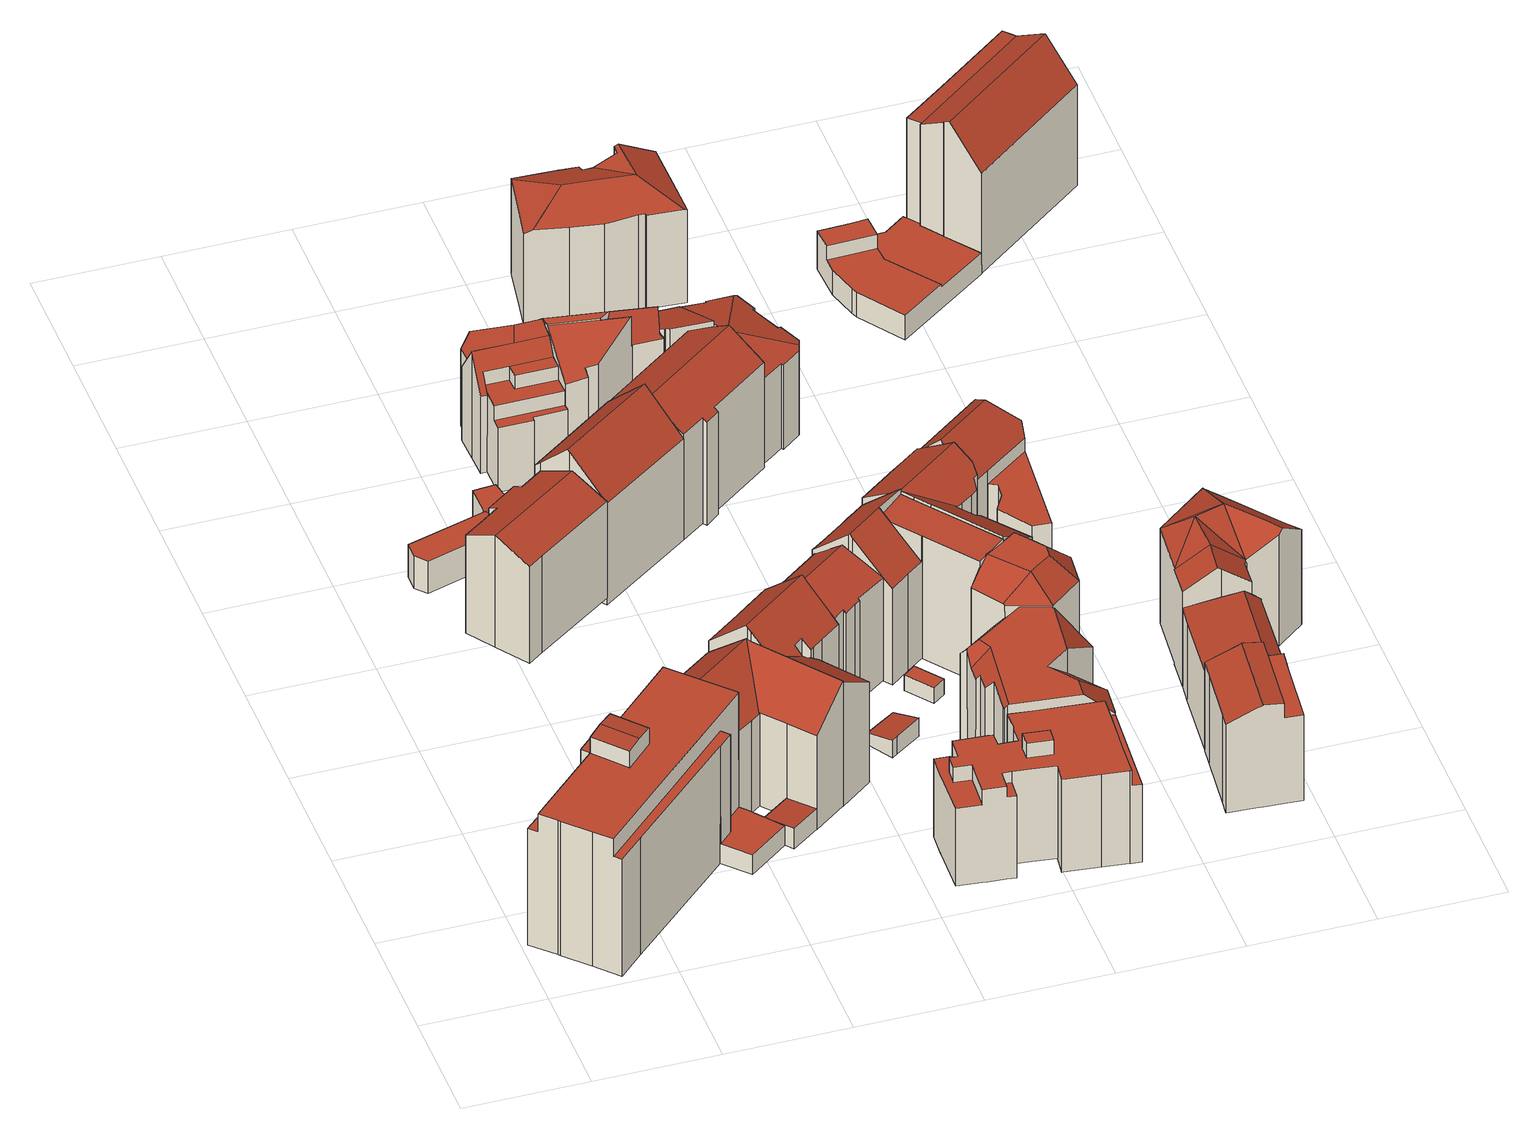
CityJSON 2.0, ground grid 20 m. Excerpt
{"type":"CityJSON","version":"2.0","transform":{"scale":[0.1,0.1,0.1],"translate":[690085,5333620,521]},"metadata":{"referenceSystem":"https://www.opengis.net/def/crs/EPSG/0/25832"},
"CityObjects":{
"building1":{"type":"Building","attributes":{"name":"Fachakademie","Gemeindeschluessel":"09162000","HoeheDach":"550.634","HoeheGrund":"522.312","Methode":"2000","NiedrigsteTraufeDesGebaeudes":"525.889","Geometrietyp2DReferenz":"3000","function":"31001_9998","roofType":"1000","measuredHeight":28.32,"storeysAboveGround":7},"geometry":[{"type":"MultiSurface","lod":"2","boundaries":[[[0,1,2,3]],[[4,5,6,7]],[[8,9,10,11,12,13,14,15]],[[16,17,18,19,14,13,18,20]],[[21,22,23,24]],[[25,26,27,28,29,18,17,30,31,32,6,5]],[[30,17,16,33,34]],[[35,36,37,38]],[[26,39,1,0,40,27]],[[41,42,43,44]],[[18,31,45,46,20]],[[3,2,47,48]],[[18,29,49,19]],[[50,31,30,34,45,31,12,11]],[[49,15,14,19]],[[51,7,6,32,52,53]],[[21,43,42,48,47,22]],[[43,21,24,54,55,4,7,51,9,8,56,38,37,44]],[[52,50,11,10,53]],[[52,32,31,50]],[[25,5,4,55]],[[34,33,46,45]],[[38,56,28,27,40,35]],[[41,36,35,40,0,3,48,42]],[[37,36,41,44]],[[22,47,2,1,39,57,23]],[[33,16,20,46]],[[18,13,12,31]],[[55,54,57,39,26,25]],[[29,28,56,8,15,49]],[[24,23,57,54]],[[51,53,10,9]]],"semantics":{"surfaces":[{"type":"WallSurface"},{"type":"RoofSurface"},{"type":"GroundSurface"}],"values":[0,0,0,0,0,1,0,0,0,0,0,0,0,0,1,0,0,2,1,0,0,1,0,1,0,1,1,1,0,0,0,0]}}]},
"building2":{"type":"Building","attributes":{"Gemeindeschluessel":"09162000","HoeheDach":"528.446","HoeheGrund":"522.446","Methode":"3220","NiedrigsteTraufeDesGebaeudes":"528.446","Geometrietyp2DReferenz":"3000","function":"31001_2000","roofType":"9999","measuredHeight":6},"geometry":[{"type":"MultiSurface","lod":"2","boundaries":[[[58,59,60,61]],[[62,61,60,63,64,65]],[[66,58,61,62]],[[67,68,69,59,58,66]],[[69,68,64,63]],[[59,69,63,60]],[[68,67,65,64]],[[67,66,62,65]]],"semantics":{"surfaces":[{"type":"WallSurface"},{"type":"GroundSurface"},{"type":"RoofSurface"}],"values":[0,1,0,2,0,0,0,0]}}]},
"building3":{"type":"Building","attributes":{"Gemeindeschluessel":"09162000","HoeheDach":"543.190","HoeheGrund":"522.324","Methode":"2000","NiedrigsteTraufeDesGebaeudes":"539.688","Geometrietyp2DReferenz":"3000","function":"31001_1000","roofType":"3100","measuredHeight":20.87,"storeysAboveGround":5},"geometry":[{"type":"MultiSurface","lod":"2","boundaries":[[[70,71,72,73]],[[74,75,76,77]],[[71,70,78,79]],[[77,76,80,81]],[[82,83,84,85]],[[86,87,73,72]],[[87,84,83,88,89,90,91,92,78,70,73]],[[93,88,83,82]],[[94,89,88,93]],[[74,95,92,91,75]],[[80,76,75,91,90]],[[94,93,82,85,86,72,71,79,95,74,77,81]],[[79,78,92,95]],[[94,81,80,90,89]],[[87,86,85,84]]],"semantics":{"surfaces":[{"type":"WallSurface"},{"type":"RoofSurface"},{"type":"GroundSurface"}],"values":[0,0,0,0,0,0,1,0,0,0,1,2,0,0,0]}}]},
"building4":{"type":"Building","attributes":{"Gemeindeschluessel":"09162000","HoeheDach":"545.620","HoeheGrund":"522.280","Methode":"2000","NiedrigsteTraufeDesGebaeudes":"539.405","Geometrietyp2DReferenz":"3000","function":"31001_9998","roofType":"3100","measuredHeight":23.34,"storeysAboveGround":6},"geometry":[{"type":"MultiSurface","lod":"2","boundaries":[[[96,97,98,99]],[[8,100,101,102]],[[103,99,98,104,105]],[[106,107,108,109,110,111]],[[102,101,112,113]],[[114,115,116,117]],[[118,109,108,112,101,100]],[[103,119,8,102,113,107,106,116,115,120,96,99]],[[8,119,121,118,100]],[[115,114,122,120]],[[114,117,111,110,104,98,97,122]],[[120,122,97,96]],[[118,121,105,104,110,109]],[[108,107,113,112]],[[106,111,117,116]],[[103,105,121,119]]],"semantics":{"surfaces":[{"type":"WallSurface"},{"type":"RoofSurface"},{"type":"GroundSurface"}],"values":[0,0,0,0,0,0,1,2,0,0,1,0,1,0,0,0]}}]},
"building5":{"type":"Building","attributes":{"Gemeindeschluessel":"09162000","HoeheDach":"526.245","HoeheGrund":"522.430","Methode":"2000","NiedrigsteTraufeDesGebaeudes":"525.753","Geometrietyp2DReferenz":"3000","function":"31001_2000","roofType":"1000","measuredHeight":3.81},"geometry":[{"type":"MultiSurface","lod":"2","boundaries":[[[123,124,125,126]],[[126,125,127,128]],[[128,129,130,123,126]],[[129,131,132,130]],[[128,127,131,129]],[[125,124,132,131,127]],[[130,132,124,123]]],"semantics":{"surfaces":[{"type":"WallSurface"},{"type":"GroundSurface"},{"type":"RoofSurface"}],"values":[0,0,1,0,0,2,0]}}]},
"building6":{"type":"Building","attributes":{"Gemeindeschluessel":"09162000","HoeheDach":"525.039","HoeheGrund":"522.500","Methode":"2000","NiedrigsteTraufeDesGebaeudes":"525.039","Geometrietyp2DReferenz":"3000","function":"31001_2000","roofType":"1000","measuredHeight":2.54},"geometry":[{"type":"MultiSurface","lod":"2","boundaries":[[[133,134,135,136]],[[136,135,137,138]],[[139,140,141,142]],[[141,140,143,144,137,135,134,145]],[[142,141,145,146]],[[146,133,136,138,147,148,139,142]],[[147,144,143,148]],[[148,143,140,139]],[[138,137,144,147]],[[146,145,134,133]]],"semantics":{"surfaces":[{"type":"WallSurface"},{"type":"RoofSurface"},{"type":"GroundSurface"}],"values":[0,0,0,1,0,2,0,0,0,0]}}]},
"building7":{"type":"Building","attributes":{"Gemeindeschluessel":"09162000","HoeheDach":"528.050","HoeheGrund":"522.050","Methode":"3220","NiedrigsteTraufeDesGebaeudes":"528.050","Geometrietyp2DReferenz":"3000","function":"31001_2000","roofType":"9999","measuredHeight":6},"geometry":[{"type":"MultiSurface","lod":"2","boundaries":[[[149,150,151,152]],[[153,149,152,154]],[[155,156,157,158]],[[150,159,160,151]],[[159,150,149,153,161,162,163,156,155]],[[159,155,158,160]],[[162,161,164,165]],[[163,162,165,166]],[[158,157,166,165,164,154,152,151,160]],[[161,153,154,164]],[[156,163,166,157]]],"semantics":{"surfaces":[{"type":"WallSurface"},{"type":"RoofSurface"},{"type":"GroundSurface"}],"values":[0,0,0,0,1,0,0,0,2,0,0]}}]},
"building8":{"type":"Building","attributes":{"Gemeindeschluessel":"09162000","HoeheDach":"547.980","HoeheGrund":"522.250","Methode":"2000","NiedrigsteTraufeDesGebaeudes":"541.023","Geometrietyp2DReferenz":"3000","function":"31001_1000","roofType":"3100","measuredHeight":25.73,"storeysAboveGround":5},"geometry":[{"type":"MultiSurface","lod":"2","boundaries":[[[167,168,169,170,171,172,173,174,175,176,177,178,179,180,181,182,183,184,185,186,187,188,189,190]],[[191,192,193,194,195,196,197]],[[183,198,199,184]],[[182,200,198,183]],[[189,201,202,190]],[[203,204,205,206,207,208,209,210,211,202,201,212,213,214,215]],[[215,214,216,199,198,200]],[[175,193,192,176]],[[170,208,207,171]],[[169,209,208,170]],[[167,211,210,168]],[[190,202,211,167]],[[176,192,191,177]],[[178,177,191,197,205,204,179]],[[206,196,195,173,172,171,207]],[[168,210,209,169]],[[174,194,193,175]],[[213,187,186,185,216,214]],[[181,180,203,215,200,182]],[[187,213,212,188]],[[179,204,203,180]],[[188,212,201,189]],[[184,199,216,185]],[[205,197,196,206]],[[173,195,194,174]]],"semantics":{"surfaces":[{"type":"GroundSurface"},{"type":"RoofSurface"},{"type":"WallSurface"}],"values":[0,1,2,2,2,1,1,2,2,2,2,2,2,2,2,2,2,2,2,2,2,2,2,2,2]}}]},
"building9":{"type":"Building","attributes":{"Gemeindeschluessel":"09162000","HoeheDach":"546.820","HoeheGrund":"521.008","Methode":"2000","NiedrigsteTraufeDesGebaeudes":"539.920","Geometrietyp2DReferenz":"3000","function":"31001_9998","roofType":"3100","measuredHeight":25.81,"storeysAboveGround":6},"geometry":[{"type":"MultiSurface","lod":"2","boundaries":[[[217,218,219,220]],[[221,222,223,224]],[[220,221,224,225,226,217]],[[227,228,229,219,218]],[[230,223,222,229,228]],[[226,227,218,217]],[[224,223,230,225]],[[225,230,228,227,226]],[[220,219,229,222,221]]],"semantics":{"surfaces":[{"type":"WallSurface"},{"type":"GroundSurface"},{"type":"RoofSurface"}],"values":[0,0,1,2,2,0,0,0,0]}}]},
"building10":{"type":"Building","attributes":{"Gemeindeschluessel":"09162000","HoeheDach":"542.600","HoeheGrund":"521.840","Methode":"2000","NiedrigsteTraufeDesGebaeudes":"533.790","Geometrietyp2DReferenz":"3000","function":"31001_1000","roofType":"3200","measuredHeight":20.76,"storeysAboveGround":4},"geometry":[{"type":"MultiSurface","lod":"2","boundaries":[[[231,232,233,234]],[[235,236,237,238]],[[239,240,241,242,243,244,245,246,231,234,247,248,235,238,249,250]],[[251,252,253,254,255,256,257]],[[258,259,260,261,262,263,264,265,266]],[[259,267,233,232,260]],[[243,251,257,244]],[[241,253,252,242]],[[239,268,258,266,269,270,271,255,254,240]],[[255,271,272,256]],[[273,265,264,274]],[[245,244,257,256,272,275,262]],[[249,276,277,250]],[[235,248,278,279,236]],[[242,252,251,243]],[[280,281,265,273]],[[247,234,233,267,282]],[[274,264,263]],[[283,284,237,236,279]],[[258,268,285,283,259]],[[262,275,263]],[[269,266,265,281]],[[245,262,261,246]],[[285,277,276,284,283]],[[249,238,237,284,276]],[[231,246,261,260,232]],[[240,254,253,241]],[[239,250,277,285,268]],[[270,269,281,280]],[[247,282,278,248]],[[259,283,279,278,282,267]],[[272,271,270,280,273,274,263,275]]],"semantics":{"surfaces":[{"type":"WallSurface"},{"type":"GroundSurface"},{"type":"RoofSurface"}],"values":[0,0,1,2,2,2,0,0,0,0,0,0,0,0,0,0,0,0,2,2,0,2,0,2,0,0,0,0,0,0,2,2]}}]},
"building11":{"type":"Building","attributes":{"Gemeindeschluessel":"09162000","HoeheDach":"544.230","HoeheGrund":"522.270","Methode":"2000","NiedrigsteTraufeDesGebaeudes":"540.213","Geometrietyp2DReferenz":"3000","function":"31001_1000","roofType":"3100","measuredHeight":21.96,"storeysAboveGround":6},"geometry":[{"type":"MultiSurface","lod":"2","boundaries":[[[286,287,288,289,290,291]],[[292,293,294,295]],[[296,297,298,299,294,293,300,301,302,303,304,286,291,305]],[[306,307,308,292,295,309,310,311,312,313,314,315,289,288,287,316,317]],[[315,318,290,289]],[[287,286,304,316]],[[306,302,301,307]],[[305,291,290,318,319]],[[307,301,300,308]],[[316,304,303,317]],[[308,300,293,292]],[[313,312,296,305,319,314]],[[317,303,302,306]],[[310,309,295,294,299,298]],[[314,319,318,315]],[[310,298,297,311]],[[311,297,296,312]]],"semantics":{"surfaces":[{"type":"WallSurface"},{"type":"RoofSurface"},{"type":"GroundSurface"}],"values":[0,0,1,2,0,0,0,1,0,0,0,0,0,0,0,0,0]}}]},
"building12":{"type":"Building","attributes":{"Gemeindeschluessel":"09162000","HoeheDach":"525.492","HoeheGrund":"522.230","Methode":"1000","NiedrigsteTraufeDesGebaeudes":"524.481","Geometrietyp2DReferenz":"3000","function":"31001_2000","roofType":"2100","measuredHeight":3.26},"geometry":[{"type":"MultiSurface","lod":"2","boundaries":[[[320,321,322,323,324,325]],[[326,327,328,329,323,322]],[[330,331,332,333,325,324,323,329,328]],[[331,334,335,332]],[[331,330,328,327,336,334]],[[337,335,334,336,327,326,322,321,320]],[[333,332,335,337,320,325]]],"semantics":{"surfaces":[{"type":"WallSurface"},{"type":"GroundSurface"},{"type":"RoofSurface"}],"values":[0,0,1,0,0,2,0]}}]},
"building13":{"type":"Building","attributes":{"Gemeindeschluessel":"09162000","HoeheDach":"542.150","HoeheGrund":"522.060","Methode":"2000","NiedrigsteTraufeDesGebaeudes":"536.640","Geometrietyp2DReferenz":"3000","function":"31001_9998","roofType":"1000","measuredHeight":20.09,"storeysAboveGround":6},"geometry":[{"type":"MultiSurface","lod":"2","boundaries":[[[338,339,340,341]],[[342,343,344,345]],[[346,347,348,349,350,351,352,353,354,355,356]],[[357,358,359,360]],[[348,361,362,349]],[[363,364,365,366,367,368]],[[369,370,371,372,373,374,375,376,377,378,379,380,381,382,383,384,385,386,387,388,389,390,367,366,365,391,357,360,392,393,394,395]],[[361,396,397,398,340,339,399,400,401,402,403,404,405,406,407,408,409,410,411,412,413,414,359,358,415,364,363,368,416,417,418,419,420,421,362],[422,423,342,345]],[[345,344,424,422]],[[425,426,427,428,429,430,412,411,410,409,408,407]],[[371,406,405,372]],[[343,431,424,344]],[[351,420,419,352]],[[397,396,361,348,347,346]],[[432,433,379,378,399]],[[432,399,339,338]],[[434,435,430,429,428,427,426,425]],[[382,381,380,379,433,341,340,398,397,346,356,383]],[[390,416,368,367]],[[433,432,338,341]],[[403,402,375,374]],[[414,413,393,392,360,359]],[[412,430,435,395,394,393,413]],[[395,435,434,369]],[[364,415,358,357,391,365]],[[373,372,405,404,403,374]],[[349,362,421,350]],[[377,376,375,402,401,400,399,378]],[[352,419,418,417,416,390,389,388,387,386,353]],[[350,421,420,351]],[[422,424,431,423]],[[370,369,434,425,407,406,371]],[[423,431,343,342]],[[356,355,354,353,386,385,384,383]]],"semantics":{"surfaces":[{"type":"WallSurface"},{"type":"RoofSurface"},{"type":"GroundSurface"}],"values":[0,0,1,0,0,0,2,1,0,0,0,1,0,0,0,0,1,0,0,1,0,0,0,0,0,0,0,0,0,0,0,0,0,0]}}]},
"building14":{"type":"Building","attributes":{"Gemeindeschluessel":"09162000","HoeheDach":"543.140","HoeheGrund":"521.590","Methode":"2000","NiedrigsteTraufeDesGebaeudes":"536.910","Geometrietyp2DReferenz":"3000","function":"31001_1000","roofType":"2100","measuredHeight":21.55,"storeysAboveGround":4},"geometry":[{"type":"MultiSurface","lod":"2","boundaries":[[[436,437,438,439,440]],[[441,442,443,444]],[[445,446,447,448]],[[449,450,451,452]],[[448,447,453,454]],[[455,456,440,439,457,458,459]],[[441,460,461,462,463,464,442]],[[437,465,466,467,437,438]],[[468,469,464,463]],[[466,470,471,472,473,474,467]],[[437,467,474,453,447,446,451,450,438]],[[461,460,441,444,475,459,458,457,476,449,452,445,448,454,473,472,471,477]],[[471,470,478,477]],[[475,479,455,459]],[[439,438,450,449,476,457]],[[463,462,478,470,466,465,468]],[[454,453,474,473]],[[444,443,479,475]],[[465,437,436,469,468]],[[469,436,440,456]],[[452,451,446,445]],[[477,478,462,461]],[[479,443,442,464,469,456,455]]],"semantics":{"surfaces":[{"type":"RoofSurface"},{"type":"WallSurface"},{"type":"GroundSurface"}],"values":[0,1,1,1,1,1,1,1,1,1,0,2,1,1,1,0,1,1,1,1,1,1,0]}}]},
"building15":{"type":"Building","attributes":{"Gemeindeschluessel":"09162000","HoeheDach":"544.492","HoeheGrund":"521.008","Methode":"1000","NiedrigsteTraufeDesGebaeudes":"525.460","Geometrietyp2DReferenz":"3000","function":"31001_9998","roofType":"3100","measuredHeight":23.48,"storeysAboveGround":5},"geometry":[{"type":"MultiSurface","lod":"2","boundaries":[[[480,481,482,483]],[[484,485,486,487]],[[488,485,484,489,490,491]],[[487,486,481,480]],[[492,493,488,491,494,495,496,497,498]],[[221,499,500,501,502,503]],[[496,504,505,506,507]],[[508,494,491,490]],[[503,502,501,482,481,486,485,488,493,492]],[[483,482,501,500]],[[509,510,505,504]],[[487,480,483,500,499,221,511,220,512,507,506,513,514,508,490,489,484]],[[504,496,495,509]],[[494,508,514,513,510,509,495]],[[506,505,510,513]],[[511,221,503,492,498,220]],[[498,497,496,507,512,220]]],"semantics":{"surfaces":[{"type":"WallSurface"},{"type":"RoofSurface"},{"type":"GroundSurface"}],"values":[0,0,0,0,1,0,0,0,1,0,1,2,0,0,0,0,0]}}]},
"building16":{"type":"Building","attributes":{"Gemeindeschluessel":"09162000","HoeheDach":"525.085","HoeheGrund":"522.240","Methode":"1000","NiedrigsteTraufeDesGebaeudes":"525.085","Geometrietyp2DReferenz":"3000","function":"31001_2000","roofType":"1000","measuredHeight":2.85},"geometry":[{"type":"MultiSurface","lod":"2","boundaries":[[[515,516,517,518]],[[519,520,521,522]],[[515,522,521,516]],[[518,519,522,515]],[[516,521,520,517]],[[517,520,519,518]]],"semantics":{"surfaces":[{"type":"GroundSurface"},{"type":"RoofSurface"},{"type":"WallSurface"}],"values":[0,1,2,2,2,2]}}]},
"building17":{"type":"Building","attributes":{"Gemeindeschluessel":"09162000","HoeheDach":"546.904","HoeheGrund":"522.170","Methode":"2000","NiedrigsteTraufeDesGebaeudes":"540.170","Geometrietyp2DReferenz":"3000","function":"31001_9998","roofType":"3100","measuredHeight":24.73,"storeysAboveGround":6},"geometry":[{"type":"MultiSurface","lod":"2","boundaries":[[[523,524,525,526]],[[527,528,529]],[[523,530,531,532,528,527,524]],[[533,534,535,536]],[[537,538,539,540]],[[541,542,543,544]],[[545,546,547,548]],[[540,539,549,550]],[[548,547,529]],[[551,552,553,554]],[[555,556,557,558,538,537]],[[544,543,559,560]],[[561,562,563,564]],[[565,566,525,524,527,529,547,567]],[[568,569,542,541,570,571]],[[564,563,534,533]],[[545,562,561,572,554,553,546]],[[550,549,568,571]],[[529,528,532,535,534,563,562,545,548]],[[536,535,532,531]],[[573,574,565,567,557,556]],[[575,566,565,574]],[[560,559,552,551]],[[558,557,567,547,546,553,552,559,543,542,569,568,549,539,538]],[[536,531,530,523,526,575,574,573,556,555,537,540,550,571,570,541,544,560,551,554,572,561,564,533]],[[526,525,566,575]]],"semantics":{"surfaces":[{"type":"WallSurface"},{"type":"RoofSurface"},{"type":"GroundSurface"}],"values":[0,0,0,0,0,0,0,0,0,0,0,0,0,1,0,0,0,0,1,0,0,0,0,1,2,0]}}]},
"building18":{"type":"Building","attributes":{"Gemeindeschluessel":"09162000","HoeheDach":"545.470","HoeheGrund":"521.968","Methode":"2000","NiedrigsteTraufeDesGebaeudes":"536.107","Geometrietyp2DReferenz":"3000","function":"31001_9998","roofType":"1000","measuredHeight":23.5},"geometry":[{"type":"MultiSurface","lod":"2","boundaries":[[[576,577,578,579,580,581]],[[582,583,584,585]],[[586,587,588,589]],[[584,583,590,591,592,593]],[[594,595,596,597]],[[598,599,600,601]],[[602,603,604,605,606,607]],[[608,609,610,611]],[[612,613,614,615]],[[616,617,618,619]],[[598,601,594,597,620,621,622,623,624,625]],[[626,627,624,623,628,629,630]],[[631,632,613,612]],[[587,633,588]],[[629,576,581,634,630]],[[593,592,635,636,588,633,606,605,622,621,637,638]],[[639,640,632,631]],[[599,598,625,641]],[[637,621,620,642]],[[616,643,580,579,617]],[[596,611,610,642,620,597]],[[604,576,629,628]],[[602,619,618,644,603]],[[604,628,623,622,605]],[[602,607,586,589,645,646,647,648,582,585,639,631,612,615,649,608,611,596,595,600,599,641,627,626,650,643,616,619]],[[603,644,578,577]],[[643,650,634,581,580]],[[595,594,601,600]],[[609,651,614,613,632,640,638,637,642,610]],[[652,635,592,591,653,654,655]],[[653,647,646,654]],[[654,646,645,655]],[[652,636,635]],[[615,614,651,649]],[[648,590,583,582]],[[604,603,577,576]],[[645,589,588,636,652,655]],[[626,630,634,650]],[[586,607,606,633,587]],[[641,625,624,627]],[[578,644,618,617,579]],[[639,585,584,593,638,640]],[[648,647,653,591,590]],[[649,651,609,608]]],"semantics":{"surfaces":[{"type":"RoofSurface"},{"type":"WallSurface"},{"type":"GroundSurface"}],"values":[0,1,1,0,1,1,1,1,1,1,0,1,1,0,0,0,1,1,0,1,1,0,1,1,2,0,1,1,0,0,1,1,1,1,1,0,1,1,1,1,0,1,1,1]}}]},
"building19":{"type":"Building","attributes":{"Gemeindeschluessel":"09162000","HoeheDach":"539.820","HoeheGrund":"521.870","Methode":"2000","NiedrigsteTraufeDesGebaeudes":"524.883","Geometrietyp2DReferenz":"3000","function":"31001_9998","roofType":"2100","measuredHeight":17.95,"storeysAboveGround":4},"geometry":[{"type":"MultiSurface","lod":"2","boundaries":[[[656,657,658,659,660,661,662,663,664,665,666,667,668,669,670,671,672,673,674,675,676,677,678,679,680,681,682,683,684,685,686,687]],[[688,689,690,691,692,693,694]],[[682,681,680,695,696,697]],[[698,699,684,683,682,697]],[[658,700,701,659]],[[702,703,688]],[[659,701,704,660]],[[672,705,706,673]],[[679,707,695,680]],[[708,709,690,689]],[[671,710,705,672]],[[690,709,711,712,713,714]],[[665,664,663,715,716,717,718,719,666]],[[703,720,719,718,689,688]],[[699,721,722,686,685,684]],[[717,708,689,718]],[[723,714,713,676,675,674,724]],[[676,713,712,677]],[[686,722,725,687]],[[666,719,720,667]],[[669,668,667,720,703,702,694,693,726,670]],[[657,656,687,725,727,728]],[[714,723,691,690]],[[657,728,700,658]],[[673,706,724,674]],[[662,661,660,704,729,730]],[[717,716,709,708]],[[715,730,729,704,701,700,728,709,716]],[[726,731,670]],[[728,727,725,722,721,699,698,697,696,695,707,711,709]],[[670,731,710,671]],[[711,707,679,678,677,712]],[[702,688,694]],[[662,730,715,663]],[[710,731,726,693,692,691,723,724,706,705]]],"semantics":{"surfaces":[{"type":"GroundSurface"},{"type":"WallSurface"},{"type":"RoofSurface"}],"values":[0,1,1,1,1,1,1,1,1,1,1,2,1,2,1,2,1,1,1,1,1,1,1,1,1,1,1,2,1,2,1,1,2,1,2]}}]},
"building20":{"type":"Building","attributes":{"Gemeindeschluessel":"09162000","HoeheDach":"546.499","HoeheGrund":"522.050","Methode":"2000","NiedrigsteTraufeDesGebaeudes":"541.754","Geometrietyp2DReferenz":"3000","function":"31001_1000","roofType":"3100","measuredHeight":24.45,"storeysAboveGround":5},"geometry":[{"type":"MultiSurface","lod":"2","boundaries":[[[732,733,734,735,736,737,738,739,740,741,742,743]],[[744,745,741,740,746,747,748,749,750,751]],[[752,643,753,754,755,756,757,758,759,760,761,762,750,749,748,747,746,763,764,765,766,767,768,769,770,771,772,773,616]],[[764,738,737,765]],[[763,739,738,764]],[[774,775,776,761,760,759]],[[757,756,755,777,732,743,778,758]],[[773,779,780,616]],[[746,740,739,763]],[[777,781,782,783,784,780,779,785,786,787,733,732]],[[786,785,772,771,770,787]],[[778,743,742,741,745,744,751,788,776,775,774]],[[754,781,777,755]],[[765,737,736,766]],[[753,643,783,782,781,754]],[[772,785,779,773]],[[761,776,788,762]],[[766,736,735,767]],[[643,752,616,780,784,783]],[[762,788,751,750]],[[770,769,768,767,735,734,733,787]],[[758,778,774,759]]],"semantics":{"surfaces":[{"type":"RoofSurface"},{"type":"WallSurface"},{"type":"GroundSurface"}],"values":[0,1,2,1,1,1,1,1,1,0,1,0,1,1,1,1,1,1,1,1,1,1]}}]},
"building21":{"type":"Building","attributes":{"Gemeindeschluessel":"09162000","HoeheDach":"541.900","HoeheGrund":"521.840","Methode":"2000","NiedrigsteTraufeDesGebaeudes":"538.818","Geometrietyp2DReferenz":"3000","function":"31001_1000","roofType":"3200","measuredHeight":20.06,"storeysAboveGround":4},"geometry":[{"type":"MultiSurface","lod":"2","boundaries":[[[789,790,791,792]],[[793,794,795,796,797,798]],[[799,800,801,802,803,804]],[[805,806,807,795,794,793,808]],[[809,810,811,812,813,814]],[[804,803,802,790,789,815,816,817]],[[818,819,820,821]],[[822,823,824,825,826,827]],[[809,814,828,829]],[[830,829,828,831,819,818]],[[821,820,824,823]],[[832,833,834,835]],[[807,812,811,836,796,795]],[[827,826,837,838]],[[792,791,833,832]],[[839,808,793,798,840,841,835,834]],[[831,828,814,813,812,807,806,805]],[[842,843,838,837,800,799,804,817]],[[801,844,805,808,839,834,833,791,790,802]],[[837,826,825,824,820,819,831,805,844,801,800]],[[810,809,829,830,818,821,823,822,827,838,843,842,817,816,815,789,792,832,835,841,840,798,797,796,836,811]]],"semantics":{"surfaces":[{"type":"WallSurface"},{"type":"RoofSurface"},{"type":"GroundSurface"}],"values":[0,0,1,1,0,0,0,0,0,0,0,0,0,0,0,0,1,0,1,1,2]}}]},
"building22":{"type":"Building","attributes":{"Gemeindeschluessel":"09162000","HoeheDach":"545.670","HoeheGrund":"521.960","Methode":"2000","NiedrigsteTraufeDesGebaeudes":"539.955","Geometrietyp2DReferenz":"3000","function":"31001_1000","roofType":"3200","measuredHeight":23.71,"storeysAboveGround":6},"geometry":[{"type":"MultiSurface","lod":"2","boundaries":[[[845,846,847,848]],[[849,846,845,850,851,852,853,854,855,856]],[[857,749,748,858,746,859,860,861,862,863,864,750]],[[863,865,866,867,864]],[[862,861,860,859,847,846,849,856,865,863]],[[856,855,854,868,866,865]],[[750,864,867,869]],[[868,854,853,870,871,869,867,866]],[[848,847,859,746]],[[852,851,850,845,848,746,858,748,749,857,750,869,871,870,853]]],"semantics":{"surfaces":[{"type":"WallSurface"},{"type":"RoofSurface"},{"type":"GroundSurface"}],"values":[0,0,0,1,1,1,0,0,0,2]}}]},
"building23":{"type":"Building","attributes":{"Gemeindeschluessel":"09162000","HoeheDach":"537.670","HoeheGrund":"521.940","Methode":"2000","NiedrigsteTraufeDesGebaeudes":"537.670","Geometrietyp2DReferenz":"3000","function":"31001_1000","roofType":"1000","measuredHeight":15.73,"storeysAboveGround":5},"geometry":[{"type":"MultiSurface","lod":"2","boundaries":[[[872,873,874,875]],[[876,877,878,879]],[[874,873,880,881,878,877,882]],[[879,878,881,883]],[[875,874,882,884]],[[885,880,873,872]],[[883,881,880,885]],[[884,882,877,876]],[[884,876,879,883,885,872,875]]],"semantics":{"surfaces":[{"type":"WallSurface"},{"type":"RoofSurface"},{"type":"GroundSurface"}],"values":[0,0,1,0,0,0,0,0,2]}}]},
"building24":{"type":"Building","attributes":{"Gemeindeschluessel":"09162000","HoeheDach":"540.991","HoeheGrund":"521.940","Methode":"2000","NiedrigsteTraufeDesGebaeudes":"537.850","Geometrietyp2DReferenz":"3000","function":"31001_9998","roofType":"2100","measuredHeight":19.05,"storeysAboveGround":4},"geometry":[{"type":"MultiSurface","lod":"2","boundaries":[[[886,887,888,889,890,891,892,893,894,895,896,897,898,899]],[[895,900,901,896]],[[902,903,904,905]],[[899,906,907,886]],[[908,909,910,901,900,911,912,913]],[[888,887,886,907,914,915]],[[915,914,907,906,916,917]],[[916,903,902,917]],[[891,890,889,888,915,917,902,905,909,908,913,892]],[[913,912,911,894,893,892]],[[909,905,904,910]],[[910,904,903,916,906,899,898,897,896,901]],[[894,911,900,895]]],"semantics":{"surfaces":[{"type":"GroundSurface"},{"type":"WallSurface"},{"type":"RoofSurface"}],"values":[0,1,2,1,2,1,2,1,1,1,1,1,1]}}]},
"building25":{"type":"Building","attributes":{"Gemeindeschluessel":"09162000","HoeheDach":"538.415","HoeheGrund":"522.070","Methode":"2000","NiedrigsteTraufeDesGebaeudes":"536.313","Geometrietyp2DReferenz":"3000","function":"31001_9998","roofType":"3100","measuredHeight":16.34,"storeysAboveGround":4},"geometry":[{"type":"MultiSurface","lod":"2","boundaries":[[[918,919,920,921,922,923]],[[924,925,926,927,928,919,918]],[[929,926,925,930]],[[929,930,931,932,933,934,935,936,937,938,939]],[[934,922,921,935]],[[930,925,924,931]],[[933,923,922,934]],[[935,921,920,936]],[[938,928,927,939]],[[932,931,924,918,923,933]],[[919,928,938,937,936,920]],[[939,927,926,929]]],"semantics":{"surfaces":[{"type":"RoofSurface"},{"type":"WallSurface"},{"type":"GroundSurface"}],"values":[0,0,1,2,1,1,1,1,1,1,1,1]}}]},
"building26":{"type":"Building","attributes":{"Gemeindeschluessel":"09162000","HoeheDach":"543.410","HoeheGrund":"521.980","Methode":"2000","NiedrigsteTraufeDesGebaeudes":"539.473","Geometrietyp2DReferenz":"3000","function":"31001_9998","roofType":"3100","measuredHeight":21.43,"storeysAboveGround":6},"geometry":[{"type":"MultiSurface","lod":"2","boundaries":[[[940,941,942,943]],[[944,945,946,947,948,949,950]],[[949,951,952,953]],[[954,955,944,950,956,957]],[[958,959,948,947]],[[943,960,961,962,963,964,965,966,967,968]],[[969,970,963,962,971,972]],[[959,973,969,972,974,975,976,948]],[[975,977,978]],[[976,979,980,951]],[[956,953,952,981,982,983,984,957]],[[948,976,951,949]],[[985,945,944,955]],[[977,975,974]],[[970,969,973,959,958,986,985,955,954,957,984,983,982,967,966,965,964,963]],[[958,947,946,986]],[[987,988,971,962,961,960,943,942]],[[940,943,968,981]],[[950,949,953,956]],[[981,968,967,982]],[[951,981,952]],[[979,976,975,978,989,941,980]],[[972,971,988,987,942,941,989,978,977,974]],[[951,940,981]],[[980,941,940,951]],[[986,946,945,985]]],"semantics":{"surfaces":[{"type":"WallSurface"},{"type":"RoofSurface"},{"type":"GroundSurface"}],"values":[0,1,1,0,0,0,0,0,1,1,0,1,0,0,2,0,1,1,1,0,1,0,1,1,1,0]}}]},
"building27":{"type":"Building","attributes":{"Gemeindeschluessel":"09162000","HoeheDach":"528.880","HoeheGrund":"521.768","Methode":"2000","NiedrigsteTraufeDesGebaeudes":"525.710","Geometrietyp2DReferenz":"3000","function":"31001_9998","roofType":"1000","measuredHeight":7.11,"storeysAboveGround":1},"geometry":[{"type":"MultiSurface","lod":"2","boundaries":[[[990,991,992,993,994,995]],[[996,997,998,999,1000,1001]],[[1002,1003,1004,995,994]],[[1005,1006,992,991]],[[1007,1008,1009,1010]],[[998,997,1011,1012]],[[996,1013,1014,993,992,1006,1011,997]],[[1015,1016,1017,1018]],[[1019,1020,1004,1003,1021,1022]],[[990,995,1004,1020]],[[1010,1009,1000,999]],[[1023,1013,996,1001]],[[1012,1011,1006,1005]],[[1019,1022,1024,1025]],[[1026,1027,1025,1024]],[[1027,1026,1028,1029]],[[1021,1023,1001,1000,1009,1008,1017,1016,1028,1026,1024,1022]],[[993,1014,1002,994]],[[1016,1015,1029,1028]],[[998,1012,1005,991,990,1020,1019,1025,1027,1029,1015,1018,1007,1010,999]],[[1021,1003,1002,1014,1013,1023]],[[1018,1017,1008,1007]]],"semantics":{"surfaces":[{"type":"WallSurface"},{"type":"RoofSurface"},{"type":"GroundSurface"}],"values":[0,0,1,0,0,0,1,0,0,0,0,0,0,0,0,0,1,0,0,2,0,0]}}]},
"building28":{"type":"Building","attributes":{"Gemeindeschluessel":"09162000","HoeheDach":"547.540","HoeheGrund":"521.880","Methode":"2000","NiedrigsteTraufeDesGebaeudes":"540.581","Geometrietyp2DReferenz":"3000","function":"31001_9998","roofType":"3100","measuredHeight":25.66,"storeysAboveGround":6},"geometry":[{"type":"MultiSurface","lod":"2","boundaries":[[[1030,1031,1032,1033]],[[1034,1035,1032,1036]],[[1037,1038,1039,1040]],[[1041,1033,1032,1035]],[[1042,1043,1038,1037]],[[1044,1045,1046,1047]],[[1048,1039,1038,1043,1036,1032,1031,1049]],[[1042,1037,1040,1050,1044,1047,1051,1052,1030,1033,1041,1053]],[[1042,1053,1034,1036,1043]],[[1040,1039,1048,1050]],[[1044,1050,1048,1045]],[[1041,1035,1034,1053]],[[1031,1030,1052,1054,1049]],[[1055,1051,1047,1046]],[[1051,1055,1054,1052]],[[1048,1049,1054,1055,1046,1045]]],"semantics":{"surfaces":[{"type":"WallSurface"},{"type":"RoofSurface"},{"type":"GroundSurface"}],"values":[0,1,0,0,0,0,1,2,0,0,0,0,0,0,0,1]}}]}
},
"vertices":[
[341,238,49],[341,238,231],[352,226,231],[352,226,49],[42,75,13],[42,75,263],[40,78,263],[40,78,13],[284,378,13],[50,154,13],[50,154,230],[122,223,230],[122,223,263],[166,266,263],[166,266,231],[284,378,231],[221,204,293],[221,204,263],[177,253,263],[177,253,231],[177,253,293],[329,204,13],[329,204,231],[154,40,231],[154,40,13],[79,37,263],[103,12,263],[381,277,263],[379,279,263],[295,366,263],[177,161,263],[133,211,263],[17,101,263],[199,182,296],[177,161,293],[390,268,49],[409,243,49],[409,243,13],[390,268,13],[103,12,231],[381,277,49],[431,214,49],[366,165,49],[366,165,13],[431,214,13],[133,211,293],[155,232,296],[330,204,231],[330,204,49],[295,366,231],[133,211,230],[5,113,13],[17,101,230],[5,113,230],[113,1,13],[79,37,13],[379,279,13],[113,1,231],
[256,981,74],[265,969,74],[265,969,14],[256,981,14],[235,1009,14],[120,925,14],[105,943,14],[105,971,14],[235,1009,74],[105,971,74],[105,943,74],[120,925,74],
[257,905,195],[257,905,13],[248,918,13],[248,918,187],[364,836,13],[364,836,193],[235,746,193],[235,746,13],[293,931,195],[293,931,13],[210,728,193],[210,728,13],[173,844,13],[173,844,195],[207,869,195],[207,869,13],[198,882,13],[198,882,187],[144,823,196],[174,780,221],[175,778,222],[327,885,222],[324,889,219],[144,823,13],[174,780,13],[324,889,13],
[454,276,13],[454,276,187],[425,312,186],[425,312,13],[284,378,191],[280,383,186],[280,383,13],[409,300,13],[424,311,184],[409,300,185],[438,410,13],[397,465,13],[397,465,189],[437,411,246],[437,411,245],[438,410,245],[312,406,186],[312,406,13],[540,274,246],[540,274,13],[442,404,13],[442,404,245],[329,331,246],[379,280,13],[487,234,13],[379,280,185],[487,234,188],
[441,201,14],[441,201,52],[431,214,51],[431,214,14],[409,243,48],[409,243,14],[454,276,14],[487,234,14],[454,276,48],[487,234,52],
[260,1029,15],[260,1029,40],[262,1030,40],[262,1030,15],[269,1033,40],[269,1033,15],[279,1002,15],[279,1002,40],[256,981,40],[256,981,15],[272,1011,40],[280,1018,40],[235,1009,40],[235,1009,15],[280,1018,15],[272,1011,15],
[270,1068,70],[276,1036,70],[276,1036,10],[270,1068,10],[234,1065,70],[234,1065,10],[262,1030,70],[260,1029,70],[260,1029,10],[262,1030,10],[269,1033,70],[269,1033,10],[235,1019,70],[233,1011,70],[235,1009,70],[235,1019,10],[233,1011,10],[235,1009,10],
[554,416,12],[537,403,12],[532,399,12],[522,412,12],[507,400,12],[516,387,12],[520,382,12],[526,386,12],[539,385,12],[593,314,12],[540,274,12],[477,358,12],[442,404,12],[438,410,12],[437,412,12],[397,465,12],[456,509,12],[474,523,12],[512,552,12],[550,497,12],[551,496,12],[555,490,12],[580,454,12],[588,442,12],[540,274,243],[593,314,200],[539,385,201],[526,386,207],[520,382,211],[516,387,211],[477,358,243],[456,509,210],[474,523,210],[397,465,210],[580,454,223],[588,442,210],[438,410,268],[442,404,262],[477,358,209],[516,387,209],[507,400,224],[522,412,224],[532,399,210],[537,403,210],[554,416,210],[555,490,262],[551,496,269],[550,497,270],[437,412,270],[512,552,210],
[287,939,0],[287,939,200],[437,1054,193],[437,1054,0],[516,943,0],[516,943,189],[364,836,189],[364,836,0],[324,889,0],[293,931,0],[293,931,210],[322,892,258],[475,1000,258],[324,889,255],
[280,1210,8],[280,1210,205],[279,1253,145],[279,1253,8],[314,1305,8],[314,1305,161],[325,1303,161],[325,1303,8],[397,1227,8],[400,1139,8],[401,1131,8],[347,1130,8],[347,1123,8],[292,1122,8],[291,1172,8],[281,1172,8],[289,1253,8],[288,1286,8],[396,1287,8],[397,1239,8],[347,1123,128],[347,1130,128],[401,1131,128],[400,1139,128],[400,1142,128],[292,1141,128],[292,1122,128],[398,1209,207],[345,1209,207],[280,1209,207],[281,1172,151],[291,1172,151],[291,1174,155],[291,1191,180],[331,1191,180],[399,1192,180],[282,1253,145],[397,1227,212],[399,1169,180],[399,1169,155],[400,1142,155],[292,1141,155],[331,1191,155],[291,1191,155],[291,1172,155],[396,1287,165],[397,1239,215],[288,1286,150],[307,1300,168],[332,1169,155],[332,1169,180],[289,1253,152],[354,1238,216],[379,1290,161],[397,1238,216],
[648,580,228],[648,580,13],[642,589,13],[613,629,13],[613,629,192],[642,589,232],[609,470,13],[609,470,204],[606,475,207],[606,475,13],[551,496,225],[555,490,222],[580,454,206],[581,455,206],[627,484,205],[636,490,205],[635,495,206],[685,530,205],[652,574,226],[539,512,232],[635,495,13],[636,490,13],[627,484,13],[581,455,13],[580,454,13],[555,490,13],[551,496,13],[539,512,13],[512,552,13],[533,568,13],[652,574,13],[685,530,13],[533,568,193],[512,552,193],
[618,398,35],[642,414,35],[667,430,35],[667,430,12],[642,414,12],[618,398,12],[690,401,43],[695,395,45],[695,395,12],[690,401,12],[695,394,12],[652,364,12],[643,357,12],[618,397,12],[652,364,45],[643,357,45],[695,394,45],[618,397,35],
[716,73,164],[716,73,184],[713,42,184],[713,42,164],[801,91,184],[801,91,211],[761,95,211],[761,95,184],[677,46,156],[679,78,156],[681,105,156],[653,108,156],[655,131,156],[668,130,156],[671,166,156],[643,168,156],[641,133,156],[640,110,156],[638,50,156],[765,168,11],[765,168,184],[766,200,184],[766,200,11],[681,105,184],[653,108,184],[736,139,184],[763,137,184],[763,137,11],[736,139,11],[731,139,11],[731,139,184],[912,18,11],[897,20,11],[894,20,11],[853,25,11],[796,32,11],[794,32,11],[798,64,11],[760,69,11],[733,72,11],[731,72,11],[728,40,11],[713,42,11],[685,45,11],[677,46,11],[638,50,11],[640,110,11],[641,133,11],[643,168,11],[671,166,11],[686,165,11],[723,162,11],[732,161,11],[764,161,11],[809,195,11],[908,185,11],[910,184,11],[925,183,11],[679,78,184],[677,46,184],[685,45,184],[731,72,184],[733,72,184],[760,69,184],[798,64,184],[794,32,184],[796,32,184],[853,25,184],[894,20,184],[897,20,184],[899,52,184],[901,79,184],[903,102,184],[907,145,184],[910,184,184],[908,185,184],[809,195,184],[764,161,184],[732,161,184],[723,162,184],[686,165,184],[671,166,184],[668,130,184],[655,131,184],[762,119,184],[803,114,184],[762,119,211],[897,20,156],[899,52,156],[901,79,156],[903,102,156],[907,145,156],[910,184,156],[803,114,211],[731,72,164],[728,40,164],[912,18,156],[925,183,156],
[476,1206,221],[493,1218,221],[397,1233,221],[397,1227,221],[398,1218,221],[454,1152,6],[454,1152,183],[434,1152,181],[434,1152,6],[484,1271,6],[484,1271,175],[565,1260,173],[565,1260,6],[397,1239,6],[397,1239,216],[396,1287,173],[396,1287,6],[566,1260,173],[566,1260,6],[400,1139,169],[398,1218,219],[397,1227,6],[398,1218,6],[400,1139,6],[520,1199,6],[522,1200,6],[522,1200,165],[520,1199,159],[520,1199,219],[493,1218,220],[563,1207,220],[563,1207,221],[476,1206,159],[476,1206,219],[563,1197,179],[563,1197,6],[563,1207,6],[564,1227,6],[564,1227,204],[435,1139,6],[397,1233,6],[569,1194,6],[569,1194,170],[435,1139,173],
[582,983,0],[582,983,192],[559,965,192],[559,965,0],[679,1064,0],[679,1064,197],[578,989,197],[578,989,0],[643,1117,235],[643,1117,0],[639,1123,0],[639,1123,231],[479,995,235],[560,1055,235],[625,1144,216],[599,1174,192],[568,1151,192],[567,1150,192],[437,1054,192],[553,970,0],[554,971,0],[554,971,197],[553,970,197],[516,943,197],[568,1151,45],[571,1193,45],[571,1193,0],[568,1151,0],[625,1144,0],[599,1174,45],[593,1182,45],[479,995,0],[567,1150,0],[593,1182,0],[599,1174,0],
[707,500,12],[727,515,12],[759,473,12],[739,458,12],[739,458,41],[759,473,41],[727,515,41],[707,500,41],
[726,541,12],[726,541,192],[695,517,192],[695,517,12],[754,562,192],[754,562,241],[721,606,241],[754,562,12],[755,562,12],[755,562,241],[861,508,12],[861,508,250],[817,480,241],[817,480,12],[610,632,12],[610,632,198],[612,633,198],[612,633,12],[682,685,12],[682,685,198],[696,695,198],[696,695,12],[752,653,250],[752,653,259],[709,622,259],[709,622,241],[626,643,198],[626,643,12],[711,707,12],[711,707,198],[750,656,256],[750,656,12],[613,629,12],[648,580,12],[648,580,256],[613,629,201],[709,705,198],[709,705,12],[766,634,12],[766,634,250],[784,610,250],[784,610,12],[652,574,255],[685,530,206],[650,578,259],[640,653,198],[669,675,198],[669,675,12],[640,653,12],[752,653,12],[650,578,12],[652,574,12],[685,530,12],
[877,430,245],[915,456,245],[917,476,245],[883,523,245],[861,508,245],[829,488,245],[925,183,10],[925,183,158],[908,185,174],[908,185,10],[942,340,10],[942,340,157],[889,297,201],[889,297,10],[926,186,158],[931,238,158],[882,222,201],[879,188,201],[749,366,174],[749,366,10],[756,357,10],[756,357,187],[760,361,186],[760,361,10],[754,369,10],[754,369,173],[952,433,10],[952,433,206],[900,394,203],[900,394,201],[899,393,201],[899,393,10],[757,298,10],[757,298,183],[750,299,177],[750,299,10],[761,203,10],[761,203,195],[767,265,194],[767,265,10],[918,548,10],[918,548,203],[958,491,204],[958,491,10],[755,356,188],[775,356,201],[855,410,201],[833,417,179],[833,417,180],[811,400,182],[798,465,10],[833,417,10],[833,417,203],[832,419,204],[798,465,207],[761,200,10],[761,200,195],[900,391,201],[817,480,231],[849,266,201],[889,296,201],[785,334,201],[769,200,201],[766,200,10],[766,200,199],[811,400,10],[752,326,177],[861,508,10],[958,489,205],[925,249,10],[932,248,10],[931,239,10],[926,186,10],[754,267,10],[817,480,10],[754,267,184],[889,296,156],[931,239,157],[932,248,151],[925,249,156],
[753,1130,9],[751,1121,9],[747,1110,9],[716,1086,9],[713,1089,9],[693,1074,9],[679,1064,9],[639,1123,9],[628,1140,9],[626,1142,9],[625,1144,9],[593,1182,9],[592,1182,9],[576,1191,9],[571,1193,9],[569,1194,9],[563,1197,9],[564,1227,9],[566,1260,9],[614,1259,9],[654,1257,9],[654,1261,9],[697,1261,9],[702,1261,9],[717,1224,9],[714,1222,9],[713,1222,9],[718,1209,9],[734,1170,9],[736,1171,9],[739,1172,9],[755,1134,9],[586,1190,39],[643,1189,39],[643,1189,182],[643,1189,188],[586,1190,188],[576,1191,188],[576,1191,39],[717,1224,165],[714,1222,166],[713,1222,166],[718,1209,166],[734,1170,167],[747,1110,166],[716,1086,166],[592,1182,39],[592,1182,41],[713,1089,167],[563,1197,186],[564,1227,177],[702,1261,165],[655,1161,55],[655,1161,188],[569,1194,187],[697,1261,166],[654,1261,166],[654,1257,167],[614,1259,167],[639,1123,183],[628,1140,188],[628,1140,55],[626,1142,54],[625,1144,54],[593,1182,41],[736,1171,166],[739,1172,165],[614,1259,168],[566,1260,167],[755,1134,165],[571,1193,188],[753,1130,166],[751,1121,168],[693,1074,167],[679,1064,167],[571,1193,187],
[752,653,255],[835,641,215],[841,645,214],[844,647,214],[863,660,214],[873,668,214],[874,685,223],[881,691,223],[880,710,234],[861,736,255],[804,693,255],[751,654,255],[851,749,244],[859,738,253],[880,710,10],[861,736,10],[859,738,10],[851,749,10],[822,790,10],[822,790,211],[915,546,10],[792,600,10],[784,610,10],[766,634,10],[752,653,10],[751,654,10],[750,656,10],[711,707,10],[764,747,10],[767,749,10],[787,764,10],[881,691,10],[874,685,10],[873,668,10],[863,660,10],[844,647,10],[841,645,10],[835,641,10],[831,638,10],[835,632,10],[853,609,10],[862,616,10],[711,707,211],[764,747,211],[767,749,211],[766,634,255],[750,656,253],[862,616,210],[918,548,208],[784,610,255],[792,600,255],[861,508,255],[915,546,210],[853,609,218],[835,632,218],[831,638,218],[787,764,211],
[467,1596,8],[467,1596,185],[539,1595,183],[539,1595,8],[624,1580,205],[624,1590,206],[624,1594,206],[624,1594,8],[624,1590,8],[624,1580,8],[454,1475,181],[461,1474,184],[522,1531,209],[466,1591,187],[454,1516,181],[447,1477,178],[633,1520,209],[631,1590,209],[631,1594,209],[587,1580,187],[688,1518,8],[687,1584,8],[687,1594,8],[687,1594,181],[687,1584,181],[688,1518,181],[466,1591,8],[454,1516,8],[447,1477,8],[628,1456,8],[628,1456,183],[627,1459,184],[627,1459,8],[578,1458,8],[616,1459,8],[616,1459,184],[578,1458,182],[565,1458,181],[565,1458,8],[689,1452,181],[689,1452,8],[685,1452,8],[685,1452,183],[570,1595,8],[570,1595,181],[570,1580,187],[570,1580,8],[631,1594,8],[513,1466,182],[513,1466,8],[575,1580,187],[587,1580,8],[575,1580,8],[454,1475,8],[461,1474,8],[577,1526,209],
[986,788,10],[986,788,190],[911,733,191],[911,733,10],[988,809,204],[988,809,10],[988,811,10],[988,813,10],[988,814,10],[988,814,204],[988,813,204],[988,811,206],[847,756,10],[872,721,10],[880,710,191],[872,721,204],[859,738,225],[851,749,239],[847,756,247],[822,790,205],[937,824,247],[940,877,206],[939,878,205],[984,819,204],[939,878,10],[984,819,10],[940,877,10],
[971,618,9],[971,618,167],[942,621,167],[942,621,9],[922,701,9],[922,701,167],[925,726,167],[925,726,9],[986,788,167],[911,733,167],[906,674,167],[911,733,9],[906,674,9],[986,788,9],
[1192,194,9],[1191,186,9],[1180,82,9],[1151,84,9],[1119,86,9],[1108,87,9],[1064,90,9],[1064,91,9],[1066,113,9],[1076,206,9],[1079,236,9],[1134,231,9],[1166,228,9],[1196,225,9],[1076,206,174],[1079,236,174],[1151,84,196],[1166,228,196],[1134,231,200],[1119,86,200],[1196,225,169],[1192,194,169],[1108,87,194],[1119,86,199],[1134,231,199],[1066,113,174],[1064,91,174],[1064,90,174],[1191,186,169],[1180,82,169],[1166,228,169],[1151,84,169],
[1170,228,174],[1185,374,174],[1151,378,168],[1094,384,158],[1090,350,158],[1079,236,158],[1196,225,153],[1206,336,154],[1209,368,154],[1210,372,154],[1196,373,166],[1209,368,11],[1206,336,11],[1196,225,11],[1170,228,11],[1079,236,11],[1090,350,11],[1094,384,11],[1151,378,11],[1185,374,11],[1196,373,11],[1210,372,11],
[1200,518,223],[1200,517,224],[1200,518,224],[1197,602,187],[1151,378,221],[1196,373,189],[1199,418,189],[1203,418,187],[1203,428,187],[1152,433,224],[1146,378,224],[1152,501,224],[1100,439,187],[1099,438,187],[1146,378,10],[1151,378,10],[1094,384,187],[1094,384,10],[1203,418,10],[1203,428,10],[1219,574,187],[1284,490,187],[1303,467,187],[1303,467,10],[1284,490,10],[1219,574,10],[1197,602,10],[1197,603,10],[1197,603,187],[1257,430,10],[1264,436,10],[1264,436,224],[1257,430,217],[1204,428,10],[1204,428,185],[1204,428,186],[1204,428,187],[1205,431,186],[1204,432,186],[1204,432,188],[1200,515,224],[1109,534,187],[1109,534,10],[1100,439,10],[1099,438,10],[1196,373,10],[1199,418,10],[1212,503,224],[1246,460,224],[1200,515,223],
[892,1466,8],[895,1403,8],[895,1403,53],[894,1429,53],[894,1429,79],[892,1466,79],[1034,1324,53],[962,1272,53],[962,1272,8],[1115,1381,8],[1115,1381,47],[1034,1324,47],[972,1432,79],[970,1470,79],[946,1468,79],[908,1355,8],[908,1355,53],[1074,1436,8],[1074,1436,47],[1075,1435,47],[1075,1435,8],[912,1344,53],[912,1344,8],[974,1405,53],[972,1432,53],[1053,1471,8],[1053,1471,47],[1050,1469,47],[1050,1469,8],[995,1471,8],[946,1468,8],[970,1470,47],[995,1471,47],[974,1405,47],[998,1471,47],[998,1471,8],[1033,1497,47],[1033,1497,8],[1037,1492,47],[1037,1492,8],
[1271,1585,9],[1271,1585,260],[1276,1577,265],[1276,1577,9],[1115,1381,196],[1310,1531,196],[1081,1427,265],[1074,1436,9],[1074,1436,259],[1050,1469,236],[1050,1469,9],[1310,1531,9],[1075,1435,9],[1075,1435,260],[1037,1492,9],[1037,1492,234],[1108,1545,234],[1108,1545,9],[1053,1471,236],[1246,1619,236],[1053,1471,9],[1231,1639,9],[1242,1624,9],[1115,1381,9],[1242,1624,236],[1231,1639,234]
]}
